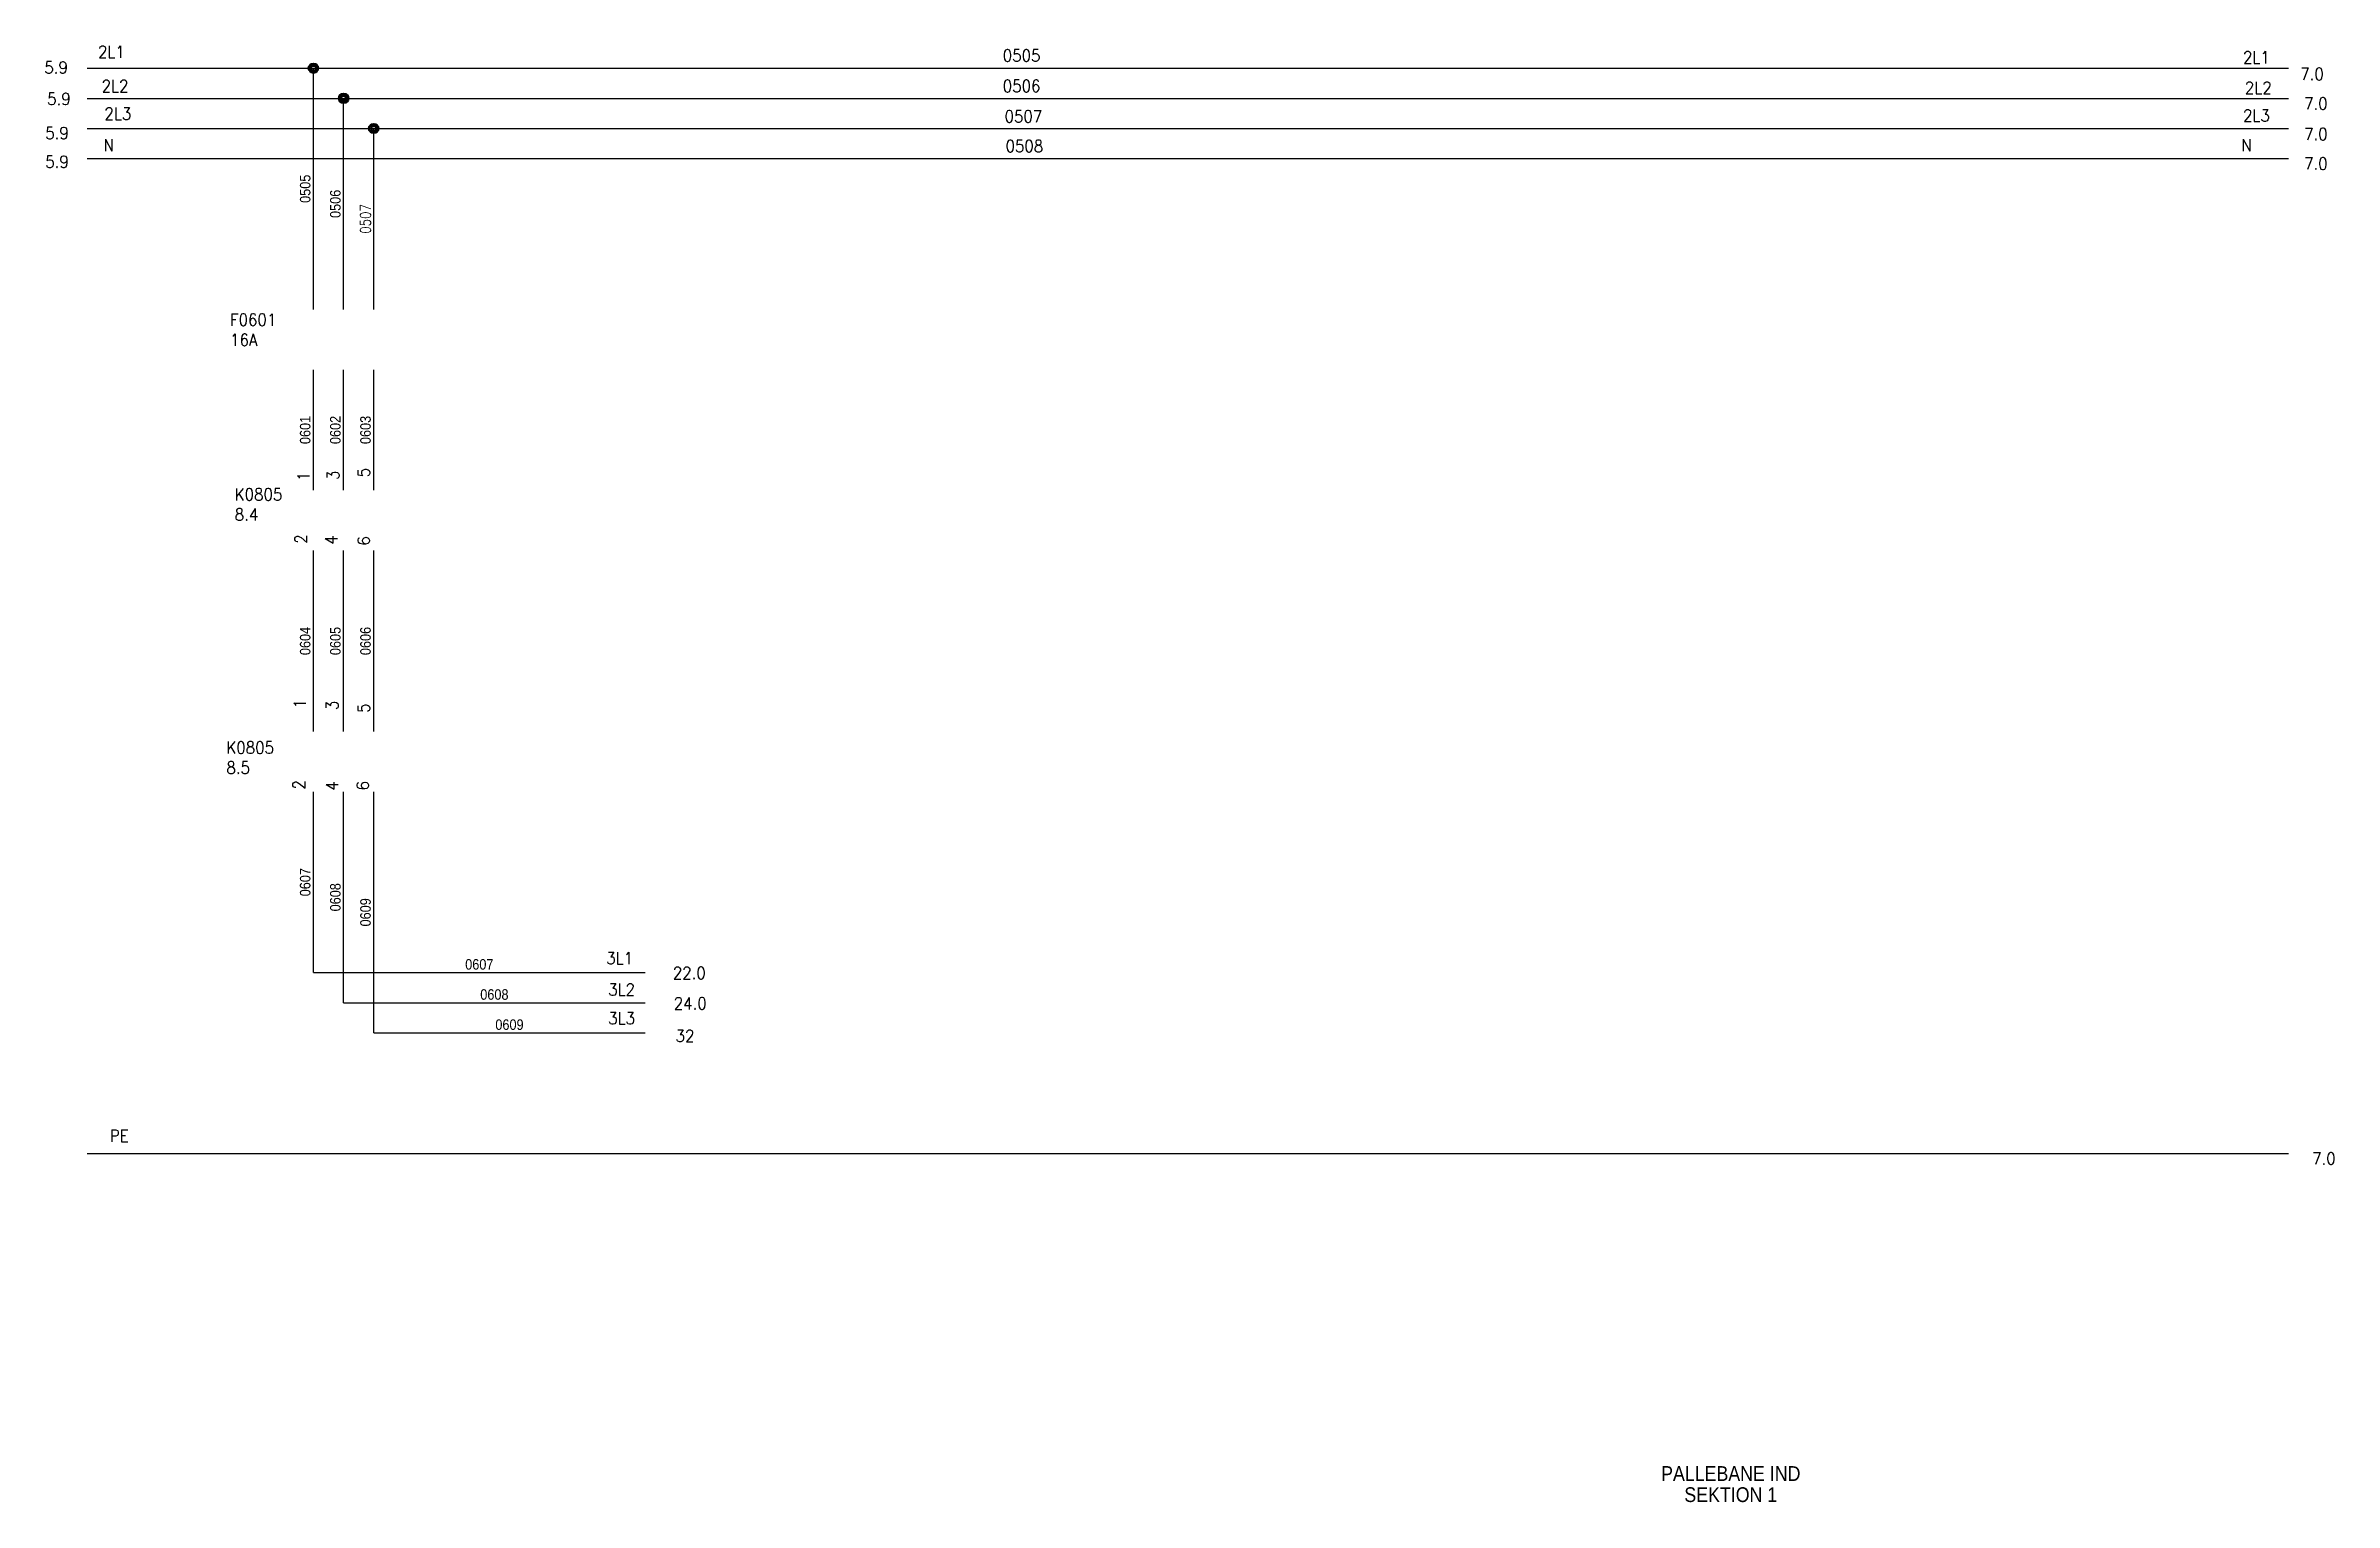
# Model space of a CAD drawing. Header units: millimetres. Extents: x 21 to 400, y 22 to 264.
import ezdxf
from ezdxf.enums import TextEntityAlignment as Align

# ---------------------------------------------------------------- set-up
doc = ezdxf.new("R2010")
doc.units = ezdxf.units.MM
doc.layers.get('0').update_dxf_attribs({"linetype": 'CONTINUOUS'})
doc.styles.add('Caddy_Vectorfont1p', font='Caddy_Vectorfont1p')
doc.styles.get("Standard").update_dxf_attribs({"font": 'standard'})

msp = doc.modelspace()

# ---------------------------------------------------------------- linework, layer by layer
at = {"linetype": 'CONTINUOUS', "lineweight": 25}
for p, q in [((27.5, 260), (65, 260)), ((65, 260), (392.5, 260)), ((65, 220), (65, 260)), ((27.5, 255), (70, 255)), ((70, 255), (392.5, 255)), ((70, 220), (70, 255)), ((27.5, 250), (75, 250)), ((75, 250), (392.5, 250)), ((75, 220), (75, 250)), ((27.5, 245), (392.5, 245)), ((65, 190), (65, 210)), ((70, 190), (70, 210)), ((75, 190), (75, 210)), ((65, 150), (65, 180)), ((70, 150), (70, 180)), ((75, 150), (75, 180)), ((65, 110), (65, 140)), ((70, 105), (70, 140)), ((75, 100), (75, 140)), ((65, 110), (120, 110)), ((70, 105), (120, 105)), ((75, 100), (120, 100)), ((27.5, 80), (392.5, 80))]:
    msp.add_line(p, q, dxfattribs=at)
at = {"lineweight": 40}
for centre, radius in [((65, 260), 0.8), ((65, 260), 0.6), ((65, 260), 0.4), ((70, 255), 0.8), ((70, 255), 0.6), ((70, 255), 0.4), ((75, 250), 0.8), ((75, 250), 0.6), ((75, 250), 0.4)]:
    msp.add_circle(centre, radius, dxfattribs=at)

# ---------------------------------------------------------------- texts
at = {"lineweight": 25, "style": 'Caddy_Vectorfont1p', "width": 0.9}
for s, p in [('0505', (64.5, 240)), ('0506', (69.5, 237.5)), ('0601', (64.5, 200)), ('0602', (69.5, 200)), ('0603', (74.5, 200)), ('0604', (64.5, 165)), ('0605', (69.5, 165)), ('0606', (74.5, 165)), ('0607', (64.5, 125)), ('0608', (69.5, 122.5)), ('0609', (74.5, 120))]:
    msp.add_text(s, height=1.75, rotation=90, dxfattribs=at).set_placement(p, align=Align.CENTER)
at = {"lineweight": 25, "width": 0.9}
msp.add_text('0507', height=1.75, rotation=90, dxfattribs=at).set_placement((74.5, 235), align=Align.CENTER)
at = {"lineweight": 25, "style": 'Caddy_Vectorfont1p', "width": 0.9}
for s, height, p in [('0607', 1.75, (92.5, 110.5)), ('0608', 1.75, (95, 105.5)), ('0609', 1.75, (97.5, 100.5)), ('PALLEBANE IND', 2.45, (300, 25.7)), ('SEKTION 1', 2.45, (300, 22.2))]:
    msp.add_text(s, height=height, dxfattribs=at).set_placement(p, align=Align.CENTER)
at = {"char_height": 2, "attachment_point": 1}
for s, insert, width in [('2L1', (29.27, 263.72), 3.5556), ('0505', (179.29, 263.11), 5.5556), ('2L1', (384.93, 262.8), 3.5556), ('5.9', (20.38, 261.12), 3.1111), ('2L2', (29.88, 258.05), 4), ('0506', (179.29, 258.05), 5.5556), ('7.0', (394.43, 260.04), 3.1111), ('5.9', (20.84, 255.91), 3.1111), ('2L2', (385.24, 257.75), 4), ('7.0', (395.05, 255.14), 3.1111), ('2L3', (30.34, 253.46), 4), ('0507', (179.59, 253), 5.5556), ('2L3', (384.93, 253.15), 4), ('5.9', (20.53, 250.24), 3.1111), ('N', (30.19, 248.24), 1.1111), ('0508', (179.75, 248.09), 5.5556), ('N', (384.63, 248.24), 1.1111), ('7.0', (395.05, 250.08), 3.1111), ('5.9', (20.53, 245.49), 3.1111), ('7.0', (395.05, 245.18), 3.1111), ('F0601\\P16A', (51.18, 219.28), 6.6667), ('K0805\\P8.4', (51.95, 190.32), 7.3333), ('K0805\\P8.5', (50.57, 148.33), 7.3333), ('3L1', (113.55, 113.4), 3.5556), ('22.0', (124.58, 110.94), 4.6667), ('3L2', (113.86, 108.19), 4), ('3L3', (113.86, 103.44), 4), ('24.0', (124.74, 105.89), 4.8889), ('32', (125.04, 100.52), 2.4444), ('PE', (31.24, 83.94), 2.6667), ('7.0', (396.38, 80.18), 3.1111)]:
    msp.add_mtext(s, dxfattribs=dict(at, insert=insert, width=width))
at = {"char_height": 2, "attachment_point": 1, "rotation": 90}
for s, insert, width in [('1', (62.37, 191.55), 0.4444), ('3', (67.27, 191.7), 0.8889), ('5', (72.33, 192.16), 0.8889), ('2', (61.91, 181.13), 0.8889), ('4', (66.96, 180.97), 1.1111), ('6', (72.33, 180.82), 0.8889), ('1', (61.75, 153.85), 0.4444), ('3', (67.12, 153.54), 0.8889), ('5', (72.33, 153.08), 0.8889), ('2', (61.6, 140.37), 0.8889), ('4', (67.12, 140.21), 1.1111), ('6', (72.17, 140.21), 0.8889)]:
    msp.add_mtext(s, dxfattribs=dict(at, insert=insert, width=width))

doc.saveas('drawing.dxf')
